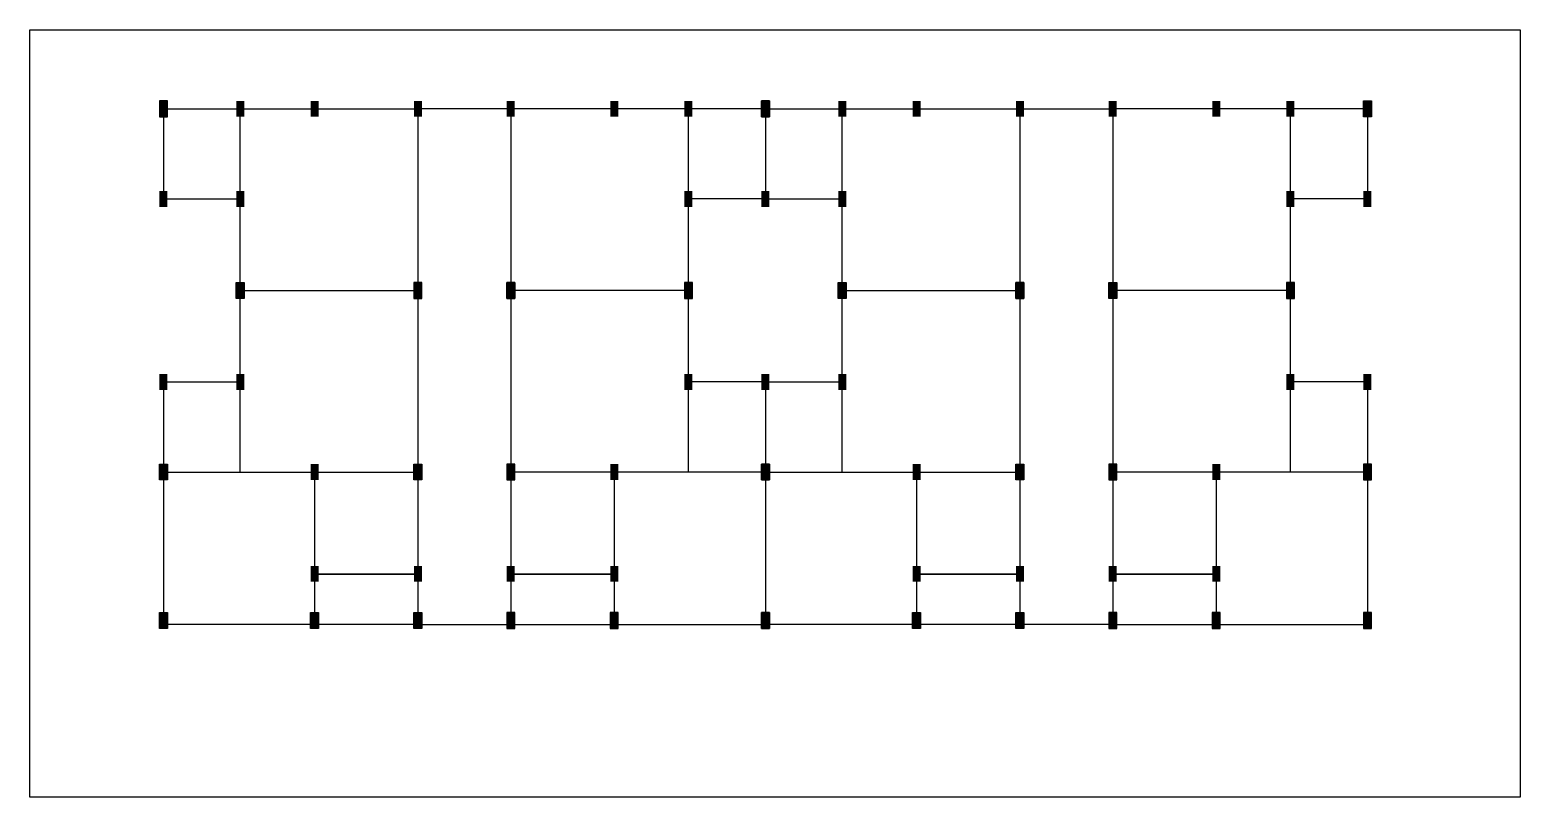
# Model space of a CAD drawing. Header units: metres. Extents: x -72765 to 212724, y -99942 to -66417.
# Drawn here: x 3244 to 66979, y -99249 to -66417 of the extents above; entities that cross this region are included whole.
import ezdxf

# ---------------------------------------------------------------- set-up
doc = ezdxf.new("R2010")
doc.units = ezdxf.units.M
doc.header["$MEASUREMENT"] = 0
doc.layers.add('Beam', color=6, linetype='Continuous')
doc.layers.add('column', color=1, linetype='Continuous')
doc.layers.add('Wall', color=7, linetype='Continuous', lineweight=30)

msp = doc.modelspace()

# ---------------------------------------------------------------- hatches: boundary and pattern name
at = {"layer": 'column'}
h = msp.add_hatch(color=256, dxfattribs=at)
h.dxf.hatch_style = 1
h.paths.add_polyline_path([(9125.62501, -70139.62992), (8785.39285, -70139.62992), (8785.39285, -69459.1656), (9125.62501, -69459.1656)])
h = msp.add_hatch(color=256, dxfattribs=at)
h.dxf.hatch_style = 1
h.paths.add_polyline_path([(12414.53593, -70139.62992), (12074.30376, -70139.62992), (12074.30376, -69459.1656), (12414.53593, -69459.1656)])
h = msp.add_hatch(color=256, dxfattribs=at)
h.dxf.hatch_style = 1
h.paths.add_polyline_path([(15590.03612, -70139.62992), (15249.80396, -70139.62992), (15249.80396, -69459.1656), (15590.03612, -69459.1656)])
h = msp.add_hatch(color=256, dxfattribs=at)
h.dxf.hatch_style = 1
h.paths.add_polyline_path([(20013.05425, -70139.62992), (19672.82208, -70139.62992), (19672.82208, -69459.1656), (20013.05425, -69459.1656)])
h = msp.add_hatch(color=256, dxfattribs=at)
h.dxf.hatch_style = 1
h.paths.add_polyline_path([(23982.42949, -70139.62992), (23642.19732, -70139.62992), (23642.19732, -69459.1656), (23982.42949, -69459.1656)])
h = msp.add_hatch(color=256, dxfattribs=at)
h.dxf.hatch_style = 1
h.paths.add_polyline_path([(23642.19732, -70139.62992), (23982.42949, -70139.62992), (23982.42949, -69459.1656), (23642.19732, -69459.1656)])
h = msp.add_hatch(color=256, dxfattribs=at)
h.dxf.hatch_style = 1
h.paths.add_polyline_path([(28065.21545, -70139.62992), (28405.44761, -70139.62992), (28405.44761, -69459.1656), (28065.21545, -69459.1656)])
h = msp.add_hatch(color=256, dxfattribs=at)
h.dxf.hatch_style = 1
h.paths.add_polyline_path([(31240.71564, -70139.62992), (31580.9478, -70139.62992), (31580.9478, -69459.1656), (31240.71564, -69459.1656)])
h = msp.add_hatch(color=256, dxfattribs=at)
h.dxf.hatch_style = 1
h.paths.add_polyline_path([(34529.62655, -70139.62992), (34869.85872, -70139.62992), (34869.85872, -69459.1656), (34529.62655, -69459.1656)])
h = msp.add_hatch(color=256, dxfattribs=at)
h.dxf.hatch_style = 1
h.paths.add_polyline_path([(34869.85872, -70139.62992), (34529.62655, -70139.62992), (34529.62655, -69459.1656), (34869.85872, -69459.1656)])
h = msp.add_hatch(color=256, dxfattribs=at)
h.dxf.hatch_style = 1
h.paths.add_polyline_path([(38158.76963, -70139.62992), (37818.53747, -70139.62992), (37818.53747, -69459.1656), (38158.76963, -69459.1656)])
h = msp.add_hatch(color=256, dxfattribs=at)
h.dxf.hatch_style = 1
h.paths.add_polyline_path([(41334.26982, -70139.62992), (40994.03766, -70139.62992), (40994.03766, -69459.1656), (41334.26982, -69459.1656)])
h = msp.add_hatch(color=256, dxfattribs=at)
h.dxf.hatch_style = 1
h.paths.add_polyline_path([(45417.05578, -70139.62992), (45757.28795, -70139.62992), (45757.28795, -69459.1656), (45417.05578, -69459.1656)])
h = msp.add_hatch(color=256, dxfattribs=at)
h.dxf.hatch_style = 1
h.paths.add_polyline_path([(45757.28795, -70139.62992), (45417.05578, -70139.62992), (45417.05578, -69459.1656), (45757.28795, -69459.1656)])
h = msp.add_hatch(color=256, dxfattribs=at)
h.dxf.hatch_style = 1
h.paths.add_polyline_path([(49386.43103, -70139.62992), (49726.66319, -70139.62992), (49726.66319, -69459.1656), (49386.43103, -69459.1656)])
h = msp.add_hatch(color=256, dxfattribs=at)
h.dxf.hatch_style = 1
h.paths.add_polyline_path([(53809.44915, -70139.62992), (54149.68131, -70139.62992), (54149.68131, -69459.1656), (53809.44915, -69459.1656)])
h = msp.add_hatch(color=256, dxfattribs=at)
h.dxf.hatch_style = 1
h.paths.add_polyline_path([(56984.94934, -70139.62992), (57325.18151, -70139.62992), (57325.18151, -69459.1656), (56984.94934, -69459.1656)])
h = msp.add_hatch(color=256, dxfattribs=at)
h.dxf.hatch_style = 1
h.paths.add_polyline_path([(60273.86026, -70139.62992), (60614.09242, -70139.62992), (60614.09242, -69459.1656), (60273.86026, -69459.1656)])
h = msp.add_hatch(color=256, dxfattribs=at)
h.dxf.hatch_style = 1
h.paths.add_polyline_path([(9125.62501, -73995.59444), (8785.39285, -73995.59444), (8785.39285, -73315.13012), (9125.62501, -73315.13012)])
h = msp.add_hatch(color=256, dxfattribs=at)
h.dxf.hatch_style = 1
h.paths.add_polyline_path([(12414.53593, -73995.59444), (12074.30376, -73995.59444), (12074.30376, -73315.13012), (12414.53593, -73315.13012)])
h = msp.add_hatch(color=256, dxfattribs=at)
h.dxf.hatch_style = 1
h.paths.add_polyline_path([(31240.71564, -73995.59444), (31580.9478, -73995.59444), (31580.9478, -73315.13012), (31240.71564, -73315.13012)])
h = msp.add_hatch(color=256, dxfattribs=at)
h.dxf.hatch_style = 1
h.paths.add_polyline_path([(34529.62655, -73995.59444), (34869.85872, -73995.59444), (34869.85872, -73315.13012), (34529.62655, -73315.13012)])
h = msp.add_hatch(color=256, dxfattribs=at)
h.dxf.hatch_style = 1
h.paths.add_polyline_path([(34869.85872, -73995.59444), (34529.62655, -73995.59444), (34529.62655, -73315.13012), (34869.85872, -73315.13012)])
h = msp.add_hatch(color=256, dxfattribs=at)
h.dxf.hatch_style = 1
h.paths.add_polyline_path([(38158.76963, -73995.59444), (37818.53747, -73995.59444), (37818.53747, -73315.13012), (38158.76963, -73315.13012)])
h = msp.add_hatch(color=256, dxfattribs=at)
h.dxf.hatch_style = 1
h.paths.add_polyline_path([(56984.94934, -73995.59444), (57325.18151, -73995.59444), (57325.18151, -73315.13012), (56984.94934, -73315.13012)])
h = msp.add_hatch(color=256, dxfattribs=at)
h.dxf.hatch_style = 1
h.paths.add_polyline_path([(60273.86026, -73995.59444), (60614.09242, -73995.59444), (60614.09242, -73315.13012), (60273.86026, -73315.13012)])
h = msp.add_hatch(color=256, dxfattribs=at)
h.dxf.hatch_style = 1
h.paths.add_polyline_path([(12074.30376, -77908.26432), (12414.53593, -77908.26432), (12414.53593, -77227.8), (12074.30376, -77227.8)])
h = msp.add_hatch(color=256, dxfattribs=at)
h.dxf.hatch_style = 1
h.paths.add_polyline_path([(20013.05425, -77908.26432), (19672.82208, -77908.26432), (19672.82208, -77227.8), (20013.05425, -77227.8)])
h = msp.add_hatch(color=256, dxfattribs=at)
h.dxf.hatch_style = 1
h.paths.add_polyline_path([(23982.42949, -77908.26432), (23642.19732, -77908.26432), (23642.19732, -77227.8), (23982.42949, -77227.8)])
h = msp.add_hatch(color=256, dxfattribs=at)
h.dxf.hatch_style = 1
h.paths.add_polyline_path([(23642.19732, -77908.26432), (23982.42949, -77908.26432), (23982.42949, -77227.8), (23642.19732, -77227.8)])
h = msp.add_hatch(color=256, dxfattribs=at)
h.dxf.hatch_style = 1
h.paths.add_polyline_path([(31580.9478, -77908.26432), (31240.71564, -77908.26432), (31240.71564, -77227.8), (31580.9478, -77227.8)])
h = msp.add_hatch(color=256, dxfattribs=at)
h.dxf.hatch_style = 1
h.paths.add_polyline_path([(37818.53747, -77908.26432), (38158.76963, -77908.26432), (38158.76963, -77227.8), (37818.53747, -77227.8)])
h = msp.add_hatch(color=256, dxfattribs=at)
h.dxf.hatch_style = 1
h.paths.add_polyline_path([(45417.05578, -77908.26432), (45757.28795, -77908.26432), (45757.28795, -77227.8), (45417.05578, -77227.8)])
h = msp.add_hatch(color=256, dxfattribs=at)
h.dxf.hatch_style = 1
h.paths.add_polyline_path([(45757.28795, -77908.26432), (45417.05578, -77908.26432), (45417.05578, -77227.8), (45757.28795, -77227.8)])
h = msp.add_hatch(color=256, dxfattribs=at)
h.dxf.hatch_style = 1
h.paths.add_polyline_path([(49386.43103, -77908.26432), (49726.66319, -77908.26432), (49726.66319, -77227.8), (49386.43103, -77227.8)])
h = msp.add_hatch(color=256, dxfattribs=at)
h.dxf.hatch_style = 1
h.paths.add_polyline_path([(57325.18151, -77908.26432), (56984.94934, -77908.26432), (56984.94934, -77227.8), (57325.18151, -77227.8)])
h = msp.add_hatch(color=256, dxfattribs=at)
h.dxf.hatch_style = 1
h.paths.add_polyline_path([(9125.62501, -81820.9342), (8785.39285, -81820.9342), (8785.39285, -81140.46988), (9125.62501, -81140.46988)])
h = msp.add_hatch(color=256, dxfattribs=at)
h.dxf.hatch_style = 1
h.paths.add_polyline_path([(12414.53593, -81820.9342), (12074.30376, -81820.9342), (12074.30376, -81140.46988), (12414.53593, -81140.46988)])
h = msp.add_hatch(color=256, dxfattribs=at)
h.dxf.hatch_style = 1
h.paths.add_polyline_path([(31240.71564, -81820.9342), (31580.9478, -81820.9342), (31580.9478, -81140.46988), (31240.71564, -81140.46988)])
h = msp.add_hatch(color=256, dxfattribs=at)
h.dxf.hatch_style = 1
h.paths.add_polyline_path([(34529.62655, -81820.9342), (34869.85872, -81820.9342), (34869.85872, -81140.46988), (34529.62655, -81140.46988)])
h = msp.add_hatch(color=256, dxfattribs=at)
h.dxf.hatch_style = 1
h.paths.add_polyline_path([(34869.85872, -81820.9342), (34529.62655, -81820.9342), (34529.62655, -81140.46988), (34869.85872, -81140.46988)])
h = msp.add_hatch(color=256, dxfattribs=at)
h.dxf.hatch_style = 1
h.paths.add_polyline_path([(38158.76963, -81820.9342), (37818.53747, -81820.9342), (37818.53747, -81140.46988), (38158.76963, -81140.46988)])
h = msp.add_hatch(color=256, dxfattribs=at)
h.dxf.hatch_style = 1
h.paths.add_polyline_path([(56984.94934, -81820.9342), (57325.18151, -81820.9342), (57325.18151, -81140.46988), (56984.94934, -81140.46988)])
h = msp.add_hatch(color=256, dxfattribs=at)
h.dxf.hatch_style = 1
h.paths.add_polyline_path([(60273.86026, -81820.9342), (60614.09242, -81820.9342), (60614.09242, -81140.46988), (60273.86026, -81140.46988)])
h = msp.add_hatch(color=256, dxfattribs=at)
h.dxf.hatch_style = 1
h.paths.add_polyline_path([(9125.62501, -84996.43439), (8785.39285, -84996.43439), (8785.39285, -85676.89872), (9125.62501, -85676.89872)])
h = msp.add_hatch(color=256, dxfattribs=at)
h.dxf.hatch_style = 1
h.paths.add_polyline_path([(15590.03612, -85676.89872), (15249.80396, -85676.89872), (15249.80396, -84996.43439), (15590.03612, -84996.43439)])
h = msp.add_hatch(color=256, dxfattribs=at)
h.dxf.hatch_style = 1
h.paths.add_polyline_path([(20013.05425, -84996.43439), (19672.82208, -84996.43439), (19672.82208, -85676.89872), (20013.05425, -85676.89872)])
h = msp.add_hatch(color=256, dxfattribs=at)
h.dxf.hatch_style = 1
h.paths.add_polyline_path([(23642.19732, -84996.43439), (23982.42949, -84996.43439), (23982.42949, -85676.89872), (23642.19732, -85676.89872)])
h = msp.add_hatch(color=256, dxfattribs=at)
h.dxf.hatch_style = 1
h.paths.add_polyline_path([(23642.19732, -84996.43439), (23982.42949, -84996.43439), (23982.42949, -85676.89872), (23642.19732, -85676.89872)])
h = msp.add_hatch(color=256, dxfattribs=at)
h.dxf.hatch_style = 1
h.paths.add_polyline_path([(28065.21545, -85676.89872), (28405.44761, -85676.89872), (28405.44761, -84996.43439), (28065.21545, -84996.43439)])
h = msp.add_hatch(color=256, dxfattribs=at)
h.dxf.hatch_style = 1
h.paths.add_polyline_path([(34529.62655, -84996.43439), (34869.85872, -84996.43439), (34869.85872, -85676.89872), (34529.62655, -85676.89872)])
h = msp.add_hatch(color=256, dxfattribs=at)
h.dxf.hatch_style = 1
h.paths.add_polyline_path([(34869.85872, -84996.43439), (34529.62655, -84996.43439), (34529.62655, -85676.89872), (34869.85872, -85676.89872)])
h = msp.add_hatch(color=256, dxfattribs=at)
h.dxf.hatch_style = 1
h.paths.add_polyline_path([(41334.26982, -85676.89872), (40994.03766, -85676.89872), (40994.03766, -84996.43439), (41334.26982, -84996.43439)])
h = msp.add_hatch(color=256, dxfattribs=at)
h.dxf.hatch_style = 1
h.paths.add_polyline_path([(45757.28795, -84996.43439), (45417.05578, -84996.43439), (45417.05578, -85676.89872), (45757.28795, -85676.89872)])
h = msp.add_hatch(color=256, dxfattribs=at)
h.dxf.hatch_style = 1
h.paths.add_polyline_path([(45757.28795, -84996.43439), (45417.05578, -84996.43439), (45417.05578, -85676.89872), (45757.28795, -85676.89872)])
h = msp.add_hatch(color=256, dxfattribs=at)
h.dxf.hatch_style = 1
h.paths.add_polyline_path([(49386.43103, -84996.43439), (49726.66319, -84996.43439), (49726.66319, -85676.89872), (49386.43103, -85676.89872)])
h = msp.add_hatch(color=256, dxfattribs=at)
h.dxf.hatch_style = 1
h.paths.add_polyline_path([(53809.44915, -85676.89872), (54149.68131, -85676.89872), (54149.68131, -84996.43439), (53809.44915, -84996.43439)])
h = msp.add_hatch(color=256, dxfattribs=at)
h.dxf.hatch_style = 1
h.paths.add_polyline_path([(60273.86026, -84996.43439), (60614.09242, -84996.43439), (60614.09242, -85676.89872), (60273.86026, -85676.89872)])
h = msp.add_hatch(color=256, dxfattribs=at)
h.dxf.hatch_style = 1
h.paths.add_polyline_path([(15590.03612, -89353.61764), (15249.80396, -89353.61764), (15249.80396, -90034.08197), (15590.03612, -90034.08197)])
h = msp.add_hatch(color=256, dxfattribs=at)
h.dxf.hatch_style = 1
h.paths.add_polyline_path([(19672.82208, -89353.61764), (20013.05425, -89353.61764), (20013.05425, -90034.08197), (19672.82208, -90034.08197)])
h = msp.add_hatch(color=256, dxfattribs=at)
h.dxf.hatch_style = 1
h.paths.add_polyline_path([(23982.42949, -89353.61764), (23642.19732, -89353.61764), (23642.19732, -90034.08197), (23982.42949, -90034.08197)])
h = msp.add_hatch(color=256, dxfattribs=at)
h.dxf.hatch_style = 1
h.paths.add_polyline_path([(28065.21545, -89353.61764), (28405.44761, -89353.61764), (28405.44761, -90034.08197), (28065.21545, -90034.08197)])
h = msp.add_hatch(color=256, dxfattribs=at)
h.dxf.hatch_style = 1
h.paths.add_polyline_path([(41334.26982, -89353.61764), (40994.03766, -89353.61764), (40994.03766, -90034.08197), (41334.26982, -90034.08197)])
h = msp.add_hatch(color=256, dxfattribs=at)
h.dxf.hatch_style = 1
h.paths.add_polyline_path([(45417.05578, -89353.61764), (45757.28795, -89353.61764), (45757.28795, -90034.08197), (45417.05578, -90034.08197)])
h = msp.add_hatch(color=256, dxfattribs=at)
h.dxf.hatch_style = 1
h.paths.add_polyline_path([(49726.66319, -89353.61764), (49386.43103, -89353.61764), (49386.43103, -90034.08197), (49726.66319, -90034.08197)])
h = msp.add_hatch(color=256, dxfattribs=at)
h.dxf.hatch_style = 1
h.paths.add_polyline_path([(53809.44915, -89353.61764), (54149.68131, -89353.61764), (54149.68131, -90034.08197), (53809.44915, -90034.08197)])
h = msp.add_hatch(color=256, dxfattribs=at)
h.dxf.hatch_style = 1
h.paths.add_polyline_path([(9125.62501, -91347.43478), (8785.39285, -91347.43478), (8785.39285, -92027.89911), (9125.62501, -92027.89911)])
h = msp.add_hatch(color=256, dxfattribs=at)
h.dxf.hatch_style = 1
h.paths.add_polyline_path([(15590.03612, -92027.89911), (15249.80396, -92027.89911), (15249.80396, -91347.43478), (15590.03612, -91347.43478)])
h = msp.add_hatch(color=256, dxfattribs=at)
h.dxf.hatch_style = 1
h.paths.add_polyline_path([(20013.05425, -91347.43478), (19672.82208, -91347.43478), (19672.82208, -92027.89911), (20013.05425, -92027.89911)])
h = msp.add_hatch(color=256, dxfattribs=at)
h.dxf.hatch_style = 1
h.paths.add_polyline_path([(23642.19732, -91347.43478), (23982.42949, -91347.43478), (23982.42949, -92027.89911), (23642.19732, -92027.89911)])
h = msp.add_hatch(color=256, dxfattribs=at)
h.dxf.hatch_style = 1
h.paths.add_polyline_path([(23642.19732, -91347.43478), (23982.42949, -91347.43478), (23982.42949, -92027.89911), (23642.19732, -92027.89911)])
h = msp.add_hatch(color=256, dxfattribs=at)
h.dxf.hatch_style = 1
h.paths.add_polyline_path([(28065.21545, -92027.89911), (28405.44761, -92027.89911), (28405.44761, -91347.43478), (28065.21545, -91347.43478)])
h = msp.add_hatch(color=256, dxfattribs=at)
h.dxf.hatch_style = 1
h.paths.add_polyline_path([(34529.62655, -91347.43478), (34869.85872, -91347.43478), (34869.85872, -92027.89911), (34529.62655, -92027.89911)])
h = msp.add_hatch(color=256, dxfattribs=at)
h.dxf.hatch_style = 1
h.paths.add_polyline_path([(34869.85872, -91347.43478), (34529.62655, -91347.43478), (34529.62655, -92027.89911), (34869.85872, -92027.89911)])
h = msp.add_hatch(color=256, dxfattribs=at)
h.dxf.hatch_style = 1
h.paths.add_polyline_path([(41334.26982, -92027.89911), (40994.03766, -92027.89911), (40994.03766, -91347.43478), (41334.26982, -91347.43478)])
h = msp.add_hatch(color=256, dxfattribs=at)
h.dxf.hatch_style = 1
h.paths.add_polyline_path([(45757.28795, -91347.43478), (45417.05578, -91347.43478), (45417.05578, -92027.89911), (45757.28795, -92027.89911)])
h = msp.add_hatch(color=256, dxfattribs=at)
h.dxf.hatch_style = 1
h.paths.add_polyline_path([(45757.28795, -91347.43478), (45417.05578, -91347.43478), (45417.05578, -92027.89911), (45757.28795, -92027.89911)])
h = msp.add_hatch(color=256, dxfattribs=at)
h.dxf.hatch_style = 1
h.paths.add_polyline_path([(49386.43103, -91347.43478), (49726.66319, -91347.43478), (49726.66319, -92027.89911), (49386.43103, -92027.89911)])
h = msp.add_hatch(color=256, dxfattribs=at)
h.dxf.hatch_style = 1
h.paths.add_polyline_path([(53809.44915, -92027.89911), (54149.68131, -92027.89911), (54149.68131, -91347.43478), (53809.44915, -91347.43478)])
h = msp.add_hatch(color=256, dxfattribs=at)
h.dxf.hatch_style = 1
h.paths.add_polyline_path([(60273.86026, -91347.43478), (60614.09242, -91347.43478), (60614.09242, -92027.89911), (60273.86026, -92027.89911)])

# ---------------------------------------------------------------- linework, layer by layer
at = {"layer": 'Beam', "color": 5}
for p, q in [((8955.50893, -69799.39776), (8955.50893, -73655.36228)), ((8955.50893, -69799.39776), (15419.92004, -69799.39776)), ((12244.41985, -85336.66656), (12244.41985, -69799.39776)), ((15419.92004, -69799.39776), (19842.93816, -69799.39776)), ((19842.93816, -69799.39776), (19842.93816, -77568.03216)), ((23812.3134, -69799.39776), (20013.05425, -69799.39776)), ((23812.3134, -69799.39776), (23812.3134, -77568.03216)), ((23812.3134, -69799.39776), (23812.3134, -77568.03216)), ((28235.33153, -69799.39776), (23812.3134, -69799.39776)), ((34699.74264, -69799.39776), (28235.33153, -69799.39776)), ((31410.83172, -85336.66656), (31410.83172, -69799.39776)), ((34699.74264, -69799.39776), (34699.74264, -73655.36228)), ((34699.74264, -69799.39776), (34699.74264, -73655.36228)), ((34699.74264, -69799.39776), (41164.15374, -69799.39776)), ((37988.65355, -85336.66656), (37988.65355, -69799.39776)), ((41164.15374, -69799.39776), (45587.17187, -69799.39776)), ((45587.17187, -69799.39776), (45587.17187, -77568.03216)), ((45587.17187, -69799.39776), (49386.43103, -69799.39776)), ((45587.17187, -69799.39776), (45587.17187, -77568.03216)), ((49556.54711, -69799.39776), (49556.54711, -77568.03216)), ((53979.56523, -69799.39776), (49556.54711, -69799.39776)), ((60443.97634, -69799.39776), (53979.56523, -69799.39776)), ((57155.06542, -85336.66656), (57155.06542, -69799.39776)), ((60443.97634, -69799.39776), (60443.97634, -73655.36228)), ((8955.50893, -73655.36228), (12244.41985, -73655.36228)), ((34699.74264, -73655.36228), (31410.83172, -73655.36228)), ((34699.74264, -73655.36228), (37988.65355, -73655.36228)), ((60443.97634, -73655.36228), (57155.06542, -73655.36228)), ((12414.53593, -77568.03216), (19842.93816, -77568.03216)), ((19842.93816, -77568.03216), (19842.93816, -85676.89872)), ((23812.3134, -77568.03216), (23812.3134, -85336.66656)), ((31240.71564, -77568.03216), (23812.3134, -77568.03216)), ((23812.3134, -77568.03216), (23812.3134, -85676.89872)), ((38158.76963, -77568.03216), (45587.17187, -77568.03216)), ((45587.17187, -77568.03216), (45587.17187, -85676.89872)), ((56984.94934, -77568.03216), (49556.54711, -77568.03216)), ((49556.54711, -77568.03216), (49556.54711, -85676.89872)), ((8955.50893, -81480.70204), (8955.50893, -85336.66656)), ((8955.50893, -81480.70204), (12244.41985, -81480.70204)), ((34699.74264, -81480.70204), (31410.83172, -81480.70204)), ((34699.74264, -81480.70204), (34699.74264, -85336.66656)), ((34699.74264, -81480.70204), (37988.65355, -81480.70204)), ((60443.97634, -81480.70204), (57155.06542, -81480.70204)), ((60443.97634, -81480.70204), (60443.97634, -85336.66656)), ((8955.50893, -85336.66656), (8955.50893, -91857.78302)), ((8955.50893, -85336.66656), (19842.93816, -85336.66656)), ((15419.92004, -85336.66656), (15419.92004, -91857.78302)), ((19842.93816, -85336.66656), (19842.93816, -91857.78302)), ((23812.3134, -85336.66656), (23812.3134, -91857.78302)), ((23812.3134, -85336.66656), (23812.3134, -91857.78302)), ((34699.74264, -85336.66656), (23812.3134, -85336.66656)), ((28235.33153, -85336.66656), (28235.33153, -91857.78302)), ((34699.74264, -85336.66656), (34699.74264, -91857.78302)), ((34699.74264, -85336.66656), (45587.17187, -85336.66656)), ((41164.15374, -85336.66656), (41164.15374, -91857.78302)), ((45587.17187, -85336.66656), (45587.17187, -91857.78302)), ((49556.54711, -85336.66656), (49556.54711, -91857.78302)), ((60443.97634, -85336.66656), (49556.54711, -85336.66656)), ((53979.56523, -85336.66656), (53979.56523, -91857.78302)), ((60443.97634, -85336.66656), (60443.97634, -91857.78302)), ((15419.92004, -91857.78302), (8955.50893, -91857.78302)), ((19842.93816, -91857.78302), (15419.92004, -91857.78302)), ((19842.93816, -91857.78302), (23812.3134, -91857.78302)), ((23812.3134, -91857.78302), (28235.33153, -91857.78302)), ((28235.33153, -91857.78302), (34699.74264, -91857.78302)), ((41164.15374, -91857.78302), (34699.74264, -91857.78302)), ((45587.17187, -91857.78302), (41164.15374, -91857.78302)), ((49556.54711, -91857.78302), (45587.17187, -91857.78302)), ((49556.54711, -91857.78302), (53979.56523, -91857.78302)), ((53979.56523, -91857.78302), (60443.97634, -91857.78302))]:
    msp.add_line(p, q, dxfattribs=at)
at = {"layer": 'Beam'}
for p, q in [((12244.41985, -77568.03216), (14269.01132, -77568.03216)), ((31410.83172, -77568.03216), (29386.24024, -77568.03216)), ((37988.65355, -77568.03216), (40013.24503, -77568.03216)), ((45587.17187, -77568.03216), (45587.17187, -85336.66656)), ((57155.06542, -77568.03216), (55130.47395, -77568.03216)), ((34699.74264, -81480.70204), (34699.74264, -85336.66656)), ((34699.74264, -85336.66656), (34699.74264, -91857.78302)), ((45587.17187, -85336.66656), (45587.17187, -91857.78302))]:
    msp.add_line(p, q, dxfattribs=at)
at = {"layer": 'Beam', "color": 3}
msp.add_lwpolyline([(3243.66445, -66417.38589), (66978.88719, -66417.38589), (66978.88719, -99248.97419), (3243.66445, -99248.97419)], close=True, dxfattribs=at)
at = {"layer": 'column'}
for points in [[(8785.39285, -70139.62992), (9125.62501, -70139.62992), (9125.62501, -69459.1656), (8785.39285, -69459.1656)], [(34869.85872, -70139.62992), (34529.62655, -70139.62992), (34529.62655, -69459.1656), (34869.85872, -69459.1656)], [(34529.62655, -70139.62992), (34869.85872, -70139.62992), (34869.85872, -69459.1656), (34529.62655, -69459.1656)], [(60614.09242, -70139.62992), (60273.86026, -70139.62992), (60273.86026, -69459.1656), (60614.09242, -69459.1656)], [(12414.53593, -77908.26432), (12074.30376, -77908.26432), (12074.30376, -77227.8), (12414.53593, -77227.8)], [(19672.82208, -77908.26432), (20013.05425, -77908.26432), (20013.05425, -77227.8), (19672.82208, -77227.8)], [(23642.19732, -77908.26432), (23982.42949, -77908.26432), (23982.42949, -77227.8), (23642.19732, -77227.8)], [(23982.42949, -77908.26432), (23642.19732, -77908.26432), (23642.19732, -77227.8), (23982.42949, -77227.8)], [(31240.71564, -77908.26432), (31580.9478, -77908.26432), (31580.9478, -77227.8), (31240.71564, -77227.8)], [(38158.76963, -77908.26432), (37818.53747, -77908.26432), (37818.53747, -77227.8), (38158.76963, -77227.8)], [(45757.28795, -77908.26432), (45417.05578, -77908.26432), (45417.05578, -77227.8), (45757.28795, -77227.8)], [(45417.05578, -77908.26432), (45757.28795, -77908.26432), (45757.28795, -77227.8), (45417.05578, -77227.8)], [(49726.66319, -77908.26432), (49386.43103, -77908.26432), (49386.43103, -77227.8), (49726.66319, -77227.8)], [(56984.94934, -77908.26432), (57325.18151, -77908.26432), (57325.18151, -77227.8), (56984.94934, -77227.8)], [(8785.39285, -84996.43439), (9125.62501, -84996.43439), (9125.62501, -85676.89872), (8785.39285, -85676.89872)], [(19672.82208, -84996.43439), (20013.05425, -84996.43439), (20013.05425, -85676.89872), (19672.82208, -85676.89872)], [(23982.42949, -84996.43439), (23642.19732, -84996.43439), (23642.19732, -85676.89872), (23982.42949, -85676.89872)], [(23982.42949, -84996.43439), (23642.19732, -84996.43439), (23642.19732, -85676.89872), (23982.42949, -85676.89872)], [(34869.85872, -84996.43439), (34529.62655, -84996.43439), (34529.62655, -85676.89872), (34869.85872, -85676.89872)], [(34529.62655, -84996.43439), (34869.85872, -84996.43439), (34869.85872, -85676.89872), (34529.62655, -85676.89872)], [(45417.05578, -84996.43439), (45757.28795, -84996.43439), (45757.28795, -85676.89872), (45417.05578, -85676.89872)], [(45417.05578, -84996.43439), (45757.28795, -84996.43439), (45757.28795, -85676.89872), (45417.05578, -85676.89872)], [(49726.66319, -84996.43439), (49386.43103, -84996.43439), (49386.43103, -85676.89872), (49726.66319, -85676.89872)], [(60614.09242, -84996.43439), (60273.86026, -84996.43439), (60273.86026, -85676.89872), (60614.09242, -85676.89872)], [(8785.39285, -91347.43478), (9125.62501, -91347.43478), (9125.62501, -92027.89911), (8785.39285, -92027.89911)], [(15249.80396, -91347.43478), (15590.03612, -91347.43478), (15590.03612, -92027.89911), (15249.80396, -92027.89911)], [(19672.82208, -91347.43478), (20013.05425, -91347.43478), (20013.05425, -92027.89911), (19672.82208, -92027.89911)], [(23982.42949, -91347.43478), (23642.19732, -91347.43478), (23642.19732, -92027.89911), (23982.42949, -92027.89911)], [(23982.42949, -91347.43478), (23642.19732, -91347.43478), (23642.19732, -92027.89911), (23982.42949, -92027.89911)], [(28405.44761, -91347.43478), (28065.21545, -91347.43478), (28065.21545, -92027.89911), (28405.44761, -92027.89911)], [(34869.85872, -91347.43478), (34529.62655, -91347.43478), (34529.62655, -92027.89911), (34869.85872, -92027.89911)], [(34529.62655, -91347.43478), (34869.85872, -91347.43478), (34869.85872, -92027.89911), (34529.62655, -92027.89911)], [(40994.03766, -91347.43478), (41334.26982, -91347.43478), (41334.26982, -92027.89911), (40994.03766, -92027.89911)], [(45417.05578, -91347.43478), (45757.28795, -91347.43478), (45757.28795, -92027.89911), (45417.05578, -92027.89911)], [(45417.05578, -91347.43478), (45757.28795, -91347.43478), (45757.28795, -92027.89911), (45417.05578, -92027.89911)], [(49726.66319, -91347.43478), (49386.43103, -91347.43478), (49386.43103, -92027.89911), (49726.66319, -92027.89911)], [(54149.68131, -91347.43478), (53809.44915, -91347.43478), (53809.44915, -92027.89911), (54149.68131, -92027.89911)], [(60614.09242, -91347.43478), (60273.86026, -91347.43478), (60273.86026, -92027.89911), (60614.09242, -92027.89911)]]:
    msp.add_lwpolyline(points, close=True, dxfattribs=at)
at = {"layer": 'Wall', "color": 5}
for p, q in [((15419.92004, -89699.95243), (19842.93816, -89699.95243)), ((23812.3134, -89699.83963), (28235.33153, -89699.83963)), ((41164.15374, -89700.12162), (45587.17187, -89700.12162)), ((49556.54711, -89700.17802), (53979.56523, -89700.17802))]:
    msp.add_line(p, q, dxfattribs=at)

doc.saveas('drawing.dxf')
